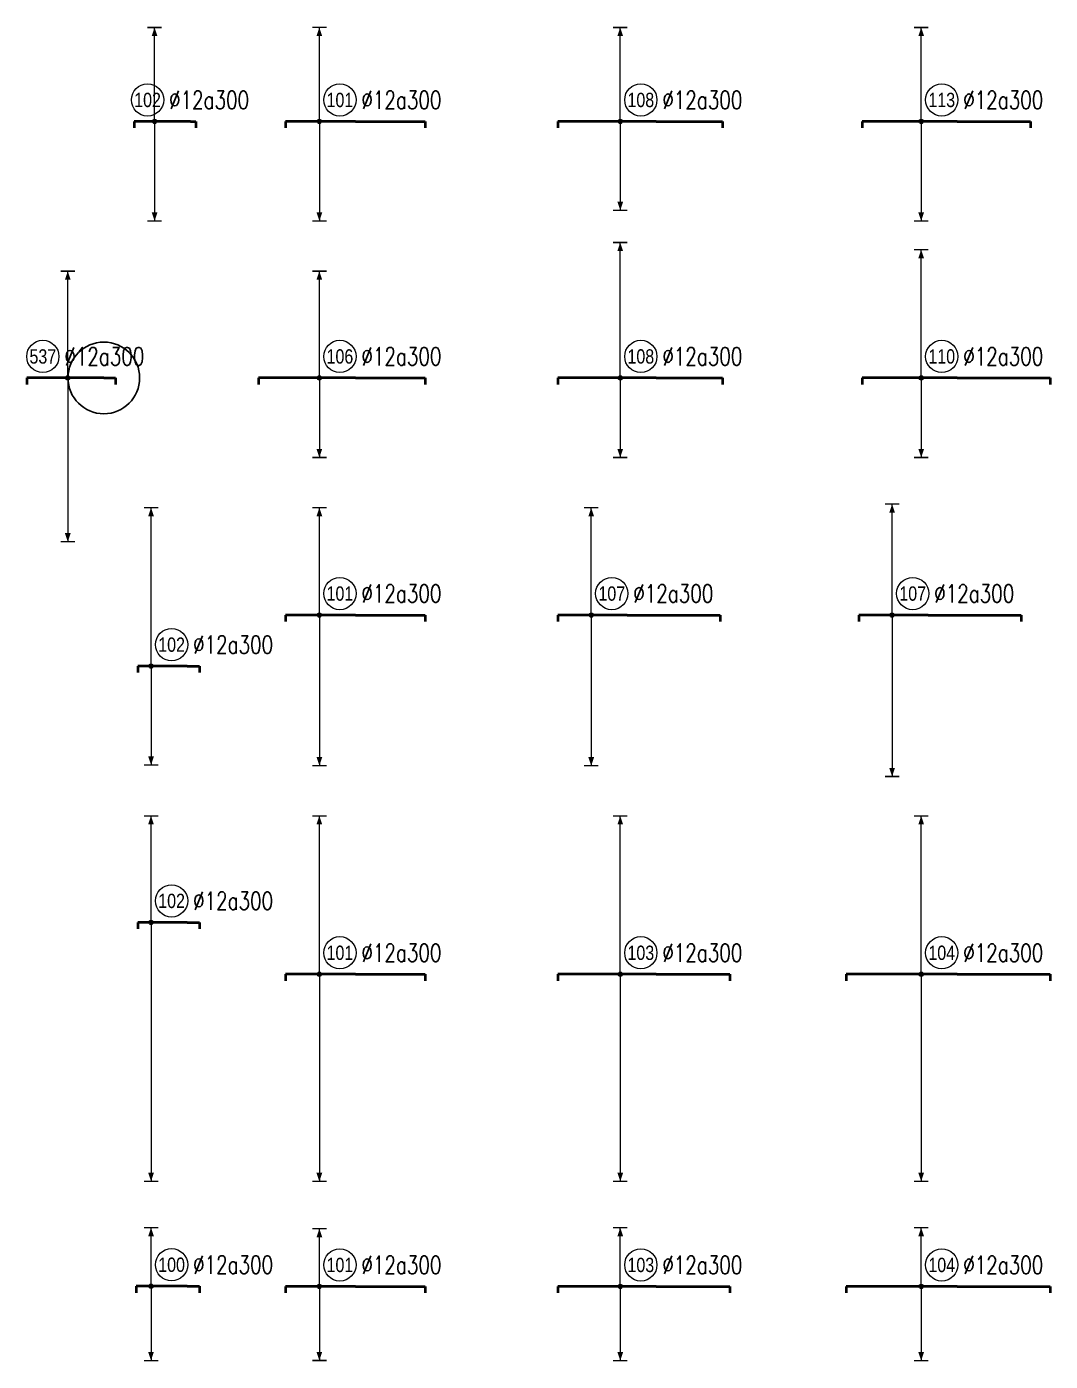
# Model space of a CAD drawing. Header units: millimetres. Extents: x -415354 to 883813, y -531490 to 486716.
# Drawn here: x 425 to 29000, y -117820 to -80578 of the extents above; entities that cross this region are included whole.
import ezdxf
from ezdxf.enums import TextEntityAlignment as Align

# ---------------------------------------------------------------- set-up
doc = ezdxf.new("R2010")
doc.units = ezdxf.units.MM
doc.header["$MEASUREMENT"] = 0
doc.layers.add('kata_Highlight', color=2, linetype='Continuous')
for name, color, linetype, lineweight in [('NDC_S_DIM', 1, 'Continuous', 15), ('NDC_S_REBAR', 4, 'Continuous', 35), ('NDC_S_VN TEXT', 7, 'Continuous', 20)]:
    doc.layers.add(name, color=color, linetype=linetype, lineweight=lineweight)
doc.styles.add('ARIAL', font='arial.ttf', dxfattribs={"width": 0.8})
doc.styles.add('NDC_EN TXT', font='romans.shx', dxfattribs={"width": 0.8})

# ---------------------------------------------------------------- blocks, each defined once
blk = doc.blocks.new('*U109')
h = blk.add_hatch(color=6)
edge = h.paths.add_edge_path()
edge.add_arc((-5.03, 0), 0.3, 0, 360)
at = {"layer": 'NDC_S_DIM', "color": 8}
for q in [(-5.03, 13.12), (-5.03, -13.89)]:
    blk.add_line((-5.03, 0), q, dxfattribs=at)
for points in [[(-6.03, 13.12, 0.2, 0.2, 0), (-4.03, 13.12, 0, 0, 0)], [(-6.03, -13.89, 0.2, 0.2, 0), (-4.03, -13.89, 0, 0, 0)]]:
    blk.add_lwpolyline(points, format="xyseb", dxfattribs=at)
at = {"layer": 'NDC_S_DIM'}
blk.add_circle((-2.16, 3), 2.25, dxfattribs=at)
at = {"layer": 'NDC_S_DIM', "color": 6}
blk.add_circle((-5.03, 0), 0.3, dxfattribs=at)
at = {"layer": 'NDC_S_DIM', "color": 8}
for points in [[(-5.43, 11.92), (-5.03, 13.12), (-4.63, 11.92)], [(-5.43, -12.69), (-5.03, -13.89), (-4.63, -12.69)]]:
    blk.add_solid(points, dxfattribs=at)
at = {"layer": 'NDC_S_REBAR'}
for p, q in [((0, 0), (-9.76, 0)), ((-9.76, 0), (-9.76, -0.9)), ((0, 0), (9.74, 0)), ((9.74, 0), (9.74, -0.9)), ((-9.76, -0.9), (-9.76, -0.9)), ((9.74, -0.9), (9.74, -0.9))]:
    blk.add_line(p, q, dxfattribs=at)
at = {"layer": 'NDC_S_VN TEXT', "style": 'ARIAL', "width": 0.8}
blk.add_attdef('KHT', text='', height=2, dxfattribs=at).set_placement((-2.16, 3), align=Align.MIDDLE_CENTER)
at = {"layer": 'NDC_S_VN TEXT', "color": 3, "style": 'NDC_EN TXT', "width": 0.75}
blk.add_attdef('DKT', (0.84, 1.75), '', height=2.5, dxfattribs=at)
blk = doc.blocks.new('*U110')
h = blk.add_hatch(color=6)
edge = h.paths.add_edge_path()
edge.add_arc((-5.03, 0), 0.3, 0, 360)
at = {"layer": 'NDC_S_DIM', "color": 8}
for q in [(-5.03, 13.11), (-5.03, -12.39)]:
    blk.add_line((-5.03, 0), q, dxfattribs=at)
for points in [[(-6.03, 13.11, 0.2, 0.2, 0), (-4.03, 13.11, 0, 0, 0)], [(-6.03, -12.39, 0.2, 0.2, 0), (-4.03, -12.39, 0, 0, 0)]]:
    blk.add_lwpolyline(points, format="xyseb", dxfattribs=at)
at = {"layer": 'NDC_S_DIM'}
blk.add_circle((-2.16, 3), 2.25, dxfattribs=at)
at = {"layer": 'NDC_S_DIM', "color": 6}
blk.add_circle((-5.03, 0), 0.3, dxfattribs=at)
at = {"layer": 'NDC_S_DIM', "color": 8}
for points in [[(-5.43, 11.91), (-5.03, 13.11), (-4.63, 11.91)], [(-5.43, -11.19), (-5.03, -12.39), (-4.63, -11.19)]]:
    blk.add_solid(points, dxfattribs=at)
at = {"layer": 'NDC_S_REBAR'}
for p, q in [((0, 0), (-13.76, 0)), ((-13.76, 0), (-13.76, -0.9)), ((0, 0), (9.24, 0)), ((9.24, 0), (9.24, -0.9)), ((-13.76, -0.9), (-13.76, -0.9)), ((9.24, -0.9), (9.24, -0.9))]:
    blk.add_line(p, q, dxfattribs=at)
at = {"layer": 'NDC_S_VN TEXT', "style": 'ARIAL', "width": 0.8}
blk.add_attdef('KHT', text='', height=2, dxfattribs=at).set_placement((-2.16, 3), align=Align.MIDDLE_CENTER)
at = {"layer": 'NDC_S_VN TEXT', "color": 3, "style": 'NDC_EN TXT', "width": 0.75}
blk.add_attdef('DKT', (0.84, 1.75), '', height=2.5, dxfattribs=at)
blk = doc.blocks.new('*U108')
h = blk.add_hatch(color=6)
edge = h.paths.add_edge_path()
edge.add_arc((-5.03, 0), 0.3, 0, 360)
at = {"layer": 'NDC_S_DIM', "color": 8}
for q in [(-5.03, 13.11), (-5.03, -13.89)]:
    blk.add_line((-5.03, 0), q, dxfattribs=at)
for points in [[(-6.03, 13.11, 0.2, 0.2, 0), (-4.03, 13.11, 0, 0, 0)], [(-6.03, -13.89, 0.2, 0.2, 0), (-4.03, -13.89, 0, 0, 0)]]:
    blk.add_lwpolyline(points, format="xyseb", dxfattribs=at)
at = {"layer": 'NDC_S_DIM'}
blk.add_circle((-2.16, 3), 2.25, dxfattribs=at)
at = {"layer": 'NDC_S_DIM', "color": 6}
blk.add_circle((-5.03, 0), 0.3, dxfattribs=at)
at = {"layer": 'NDC_S_DIM', "color": 8}
for points in [[(-5.43, 11.91), (-5.03, 13.11), (-4.63, 11.91)], [(-5.43, -12.69), (-5.03, -13.89), (-4.63, -12.69)]]:
    blk.add_solid(points, dxfattribs=at)
at = {"layer": 'NDC_S_REBAR'}
for p, q in [((0, 0), (-13.26, 0)), ((-13.26, 0), (-13.26, -0.9)), ((0, 0), (10.24, 0)), ((10.24, 0), (10.24, -0.9)), ((-13.26, -0.9), (-13.26, -0.9)), ((10.24, -0.9), (10.24, -0.9))]:
    blk.add_line(p, q, dxfattribs=at)
at = {"layer": 'NDC_S_VN TEXT', "style": 'ARIAL', "width": 0.8}
blk.add_attdef('KHT', text='', height=2, dxfattribs=at).set_placement((-2.16, 3), align=Align.MIDDLE_CENTER)
at = {"layer": 'NDC_S_VN TEXT', "color": 3, "style": 'NDC_EN TXT', "width": 0.75}
blk.add_attdef('DKT', (0.84, 1.75), '', height=2.5, dxfattribs=at)
blk = doc.blocks.new('*U29')
h = blk.add_hatch(color=6)
edge = h.paths.add_edge_path()
edge.add_arc((-5.03, 0), 0.3, 0, 360)
at = {"layer": 'NDC_S_DIM', "color": 8}
for q in [(-5.03, 14.9), (-5.03, -22.85)]:
    blk.add_line((-5.03, 0), q, dxfattribs=at)
for points in [[(-6.03, 14.9, 0.2, 0.2, 0), (-4.03, 14.9, 0, 0, 0)], [(-6.03, -22.85, 0.2, 0.2, 0), (-4.03, -22.85, 0, 0, 0)]]:
    blk.add_lwpolyline(points, format="xyseb", dxfattribs=at)
at = {"layer": 'NDC_S_DIM'}
blk.add_circle((-8.51, 3), 2.25, dxfattribs=at)
at = {"layer": 'NDC_S_DIM', "color": 6}
blk.add_circle((-5.03, 0), 0.3, dxfattribs=at)
at = {"layer": 'NDC_S_DIM', "color": 8}
for points in [[(-5.43, 13.7), (-5.03, 14.9), (-4.63, 13.7)], [(-5.43, -21.65), (-5.03, -22.85), (-4.63, -21.65)]]:
    blk.add_solid(points, dxfattribs=at)
at = {"layer": 'NDC_S_REBAR'}
for p, q in [((0, 0), (-10.74, 0)), ((-10.74, 0), (-10.74, -0.9)), ((0, 0), (1.61, 0)), ((1.61, 0), (1.61, -0.9)), ((-10.74, -0.9), (-10.74, -0.9)), ((1.61, -0.9), (1.61, -0.9))]:
    blk.add_line(p, q, dxfattribs=at)
at = {"layer": 'NDC_S_VN TEXT', "style": 'ARIAL', "width": 0.8}
blk.add_attdef('KHT', text='', height=2, dxfattribs=at).set_placement((-8.51, 3), align=Align.MIDDLE_CENTER)
at = {"layer": 'NDC_S_VN TEXT', "color": 3, "style": 'NDC_EN TXT', "width": 0.75}
blk.add_attdef('DKT', (-5.51, 1.75), '', height=2.5, dxfattribs=at)
blk = doc.blocks.new('*U30')
h = blk.add_hatch(color=6)
edge = h.paths.add_edge_path()
edge.add_arc((-5.03, 0), 0.3, 0, 360)
at = {"layer": 'NDC_S_DIM', "color": 8}
for q in [(-5.03, 14.9), (-5.03, -11.1)]:
    blk.add_line((-5.03, 0), q, dxfattribs=at)
for points in [[(-6.03, 14.9, 0.2, 0.2, 0), (-4.03, 14.9, 0, 0, 0)], [(-6.03, -11.1, 0.2, 0.2, 0), (-4.03, -11.1, 0, 0, 0)]]:
    blk.add_lwpolyline(points, format="xyseb", dxfattribs=at)
at = {"layer": 'NDC_S_DIM'}
blk.add_circle((-2.16, 3), 2.25, dxfattribs=at)
at = {"layer": 'NDC_S_DIM', "color": 6}
blk.add_circle((-5.03, 0), 0.3, dxfattribs=at)
at = {"layer": 'NDC_S_DIM', "color": 8}
for points in [[(-5.43, 13.7), (-5.03, 14.9), (-4.63, 13.7)], [(-5.43, -9.9), (-5.03, -11.1), (-4.63, -9.9)]]:
    blk.add_solid(points, dxfattribs=at)
at = {"layer": 'NDC_S_REBAR'}
for p, q in [((0, 0), (-13.51, 0)), ((-13.51, 0), (-13.51, -0.9)), ((0, 0), (9.74, 0)), ((9.74, 0), (9.74, -0.9)), ((-13.51, -0.9), (-13.51, -0.9)), ((9.74, -0.9), (9.74, -0.9))]:
    blk.add_line(p, q, dxfattribs=at)
at = {"layer": 'NDC_S_VN TEXT', "style": 'ARIAL', "width": 0.8}
blk.add_attdef('KHT', text='', height=2, dxfattribs=at).set_placement((-2.16, 3), align=Align.MIDDLE_CENTER)
at = {"layer": 'NDC_S_VN TEXT', "color": 3, "style": 'NDC_EN TXT', "width": 0.75}
blk.add_attdef('DKT', (0.84, 1.75), '', height=2.5, dxfattribs=at)
blk = doc.blocks.new('*U31')
h = blk.add_hatch(color=6)
edge = h.paths.add_edge_path()
edge.add_arc((-5.03, 0), 0.3, 0, 360)
at = {"layer": 'NDC_S_DIM', "color": 8}
for q in [(-5.03, 18.9), (-5.03, -11.1)]:
    blk.add_line((-5.03, 0), q, dxfattribs=at)
for points in [[(-6.03, 18.9, 0.2, 0.2, 0), (-4.03, 18.9, 0, 0, 0)], [(-6.03, -11.1, 0.2, 0.2, 0), (-4.03, -11.1, 0, 0, 0)]]:
    blk.add_lwpolyline(points, format="xyseb", dxfattribs=at)
at = {"layer": 'NDC_S_DIM'}
blk.add_circle((-2.16, 3), 2.25, dxfattribs=at)
at = {"layer": 'NDC_S_DIM', "color": 6}
blk.add_circle((-5.03, 0), 0.3, dxfattribs=at)
at = {"layer": 'NDC_S_DIM', "color": 8}
for points in [[(-5.43, 17.7), (-5.03, 18.9), (-4.63, 17.7)], [(-5.43, -9.9), (-5.03, -11.1), (-4.63, -9.9)]]:
    blk.add_solid(points, dxfattribs=at)
at = {"layer": 'NDC_S_REBAR'}
for p, q in [((0, 0), (-13.76, 0)), ((-13.76, 0), (-13.76, -0.9)), ((0, 0), (9.24, 0)), ((9.24, 0), (9.24, -0.9)), ((-13.76, -0.9), (-13.76, -0.9)), ((9.24, -0.9), (9.24, -0.9))]:
    blk.add_line(p, q, dxfattribs=at)
at = {"layer": 'NDC_S_VN TEXT', "style": 'ARIAL', "width": 0.8}
blk.add_attdef('KHT', text='', height=2, dxfattribs=at).set_placement((-2.16, 3), align=Align.MIDDLE_CENTER)
at = {"layer": 'NDC_S_VN TEXT', "color": 3, "style": 'NDC_EN TXT', "width": 0.75}
blk.add_attdef('DKT', (0.84, 1.75), '', height=2.5, dxfattribs=at)
blk = doc.blocks.new('*U26')
h = blk.add_hatch(color=6)
edge = h.paths.add_edge_path()
edge.add_arc((-5.03, 0), 0.3, 0, 360)
at = {"layer": 'NDC_S_DIM', "color": 8}
for q in [(-5.03, 17.9), (-5.03, -11.1)]:
    blk.add_line((-5.03, 0), q, dxfattribs=at)
for points in [[(-6.03, 17.9, 0.2, 0.2, 0), (-4.03, 17.9, 0, 0, 0)], [(-6.03, -11.1, 0.2, 0.2, 0), (-4.03, -11.1, 0, 0, 0)]]:
    blk.add_lwpolyline(points, format="xyseb", dxfattribs=at)
at = {"layer": 'NDC_S_DIM'}
blk.add_circle((-2.16, 3), 2.25, dxfattribs=at)
at = {"layer": 'NDC_S_DIM', "color": 6}
blk.add_circle((-5.03, 0), 0.3, dxfattribs=at)
at = {"layer": 'NDC_S_DIM', "color": 8}
for points in [[(-5.43, 16.7), (-5.03, 17.9), (-4.63, 16.7)], [(-5.43, -9.9), (-5.03, -11.1), (-4.63, -9.9)]]:
    blk.add_solid(points, dxfattribs=at)
at = {"layer": 'NDC_S_REBAR'}
for p, q in [((0, 0), (-13.26, 0)), ((-13.26, 0), (-13.26, -0.9)), ((0, 0), (12.99, 0)), ((12.99, 0), (12.99, -0.9)), ((-13.26, -0.9), (-13.26, -0.9)), ((12.99, -0.9), (12.99, -0.9))]:
    blk.add_line(p, q, dxfattribs=at)
at = {"layer": 'NDC_S_VN TEXT', "style": 'ARIAL', "width": 0.8}
blk.add_attdef('KHT', text='', height=2, dxfattribs=at).set_placement((-2.16, 3), align=Align.MIDDLE_CENTER)
at = {"layer": 'NDC_S_VN TEXT', "color": 3, "style": 'NDC_EN TXT', "width": 0.75}
blk.add_attdef('DKT', (0.84, 1.75), '', height=2.5, dxfattribs=at)
blk = doc.blocks.new('*U22')
h = blk.add_hatch(color=6)
edge = h.paths.add_edge_path()
edge.add_arc((-5.03, 0), 0.3, 0, 360)
at = {"layer": 'NDC_S_DIM', "color": 8}
for q in [(-5.03, 14.98), (-5.03, -21.02)]:
    blk.add_line((-5.03, 0), q, dxfattribs=at)
for points in [[(-6.03, 14.98, 0.2, 0.2, 0), (-4.03, 14.98, 0, 0, 0)], [(-6.03, -21.02, 0.2, 0.2, 0), (-4.03, -21.02, 0, 0, 0)]]:
    blk.add_lwpolyline(points, format="xyseb", dxfattribs=at)
at = {"layer": 'NDC_S_DIM'}
blk.add_circle((-2.16, 3), 2.25, dxfattribs=at)
at = {"layer": 'NDC_S_DIM', "color": 6}
blk.add_circle((-5.03, 0), 0.3, dxfattribs=at)
at = {"layer": 'NDC_S_DIM', "color": 8}
for points in [[(-5.43, 13.78), (-5.03, 14.98), (-4.63, 13.78)], [(-5.43, -19.82), (-5.03, -21.02), (-4.63, -19.82)]]:
    blk.add_solid(points, dxfattribs=at)
at = {"layer": 'NDC_S_REBAR'}
for p, q in [((0, 0), (-9.76, 0)), ((-9.76, 0), (-9.76, -0.9)), ((0, 0), (9.74, 0)), ((9.74, 0), (9.74, -0.9)), ((-9.76, -0.9), (-9.76, -0.9)), ((9.74, -0.9), (9.74, -0.9))]:
    blk.add_line(p, q, dxfattribs=at)
at = {"layer": 'NDC_S_VN TEXT', "style": 'ARIAL', "width": 0.8}
blk.add_attdef('KHT', text='', height=2, dxfattribs=at).set_placement((-2.16, 3), align=Align.MIDDLE_CENTER)
at = {"layer": 'NDC_S_VN TEXT', "color": 3, "style": 'NDC_EN TXT', "width": 0.75}
blk.add_attdef('DKT', (0.84, 1.75), '', height=2.5, dxfattribs=at)
blk = doc.blocks.new('*U1232')
h = blk.add_hatch(color=6)
edge = h.paths.add_edge_path()
edge.add_arc((-5.03, 0), 0.3, 0, 360)
at = {"layer": 'NDC_S_DIM', "color": 8}
for q in [(-5.03, 14.98), (-5.03, -21.02)]:
    blk.add_line((-5.03, 0), q, dxfattribs=at)
for points in [[(-6.03, 14.98, 0.2, 0.2, 0), (-4.03, 14.98, 0, 0, 0)], [(-6.03, -21.02, 0.2, 0.2, 0), (-4.03, -21.02, 0, 0, 0)]]:
    blk.add_lwpolyline(points, format="xyseb", dxfattribs=at)
at = {"layer": 'NDC_S_DIM'}
blk.add_circle((-2.16, 3), 2.25, dxfattribs=at)
at = {"layer": 'NDC_S_DIM', "color": 6}
blk.add_circle((-5.03, 0), 0.3, dxfattribs=at)
at = {"layer": 'NDC_S_DIM', "color": 8}
for points in [[(-5.43, 13.78), (-5.03, 14.98), (-4.63, 13.78)], [(-5.43, -19.82), (-5.03, -21.02), (-4.63, -19.82)]]:
    blk.add_solid(points, dxfattribs=at)
at = {"layer": 'NDC_S_REBAR'}
for p, q in [((0, 0), (-9.7, 0)), ((-9.7, 0), (-9.7, -0.9)), ((0, 0), (12.99, 0)), ((12.99, 0), (12.99, -0.9)), ((-9.7, -0.9), (-9.7, -0.9)), ((12.99, -0.9), (12.99, -0.9))]:
    blk.add_line(p, q, dxfattribs=at)
at = {"layer": 'NDC_S_VN TEXT', "style": 'ARIAL', "width": 0.8}
blk.add_attdef('KHT', text='', height=2, dxfattribs=at).set_placement((-2.16, 3), align=Align.MIDDLE_CENTER)
at = {"layer": 'NDC_S_VN TEXT', "color": 3, "style": 'NDC_EN TXT', "width": 0.75}
blk.add_attdef('DKT', (0.84, 1.75), '', height=2.5, dxfattribs=at)
blk = doc.blocks.new('*U14')
h = blk.add_hatch(color=6)
edge = h.paths.add_edge_path()
edge.add_arc((-5.03, 0), 0.3, 0, 360)
at = {"layer": 'NDC_S_DIM', "color": 8}
for q in [(-5.03, 22.11), (-5.03, -13.79)]:
    blk.add_line((-5.03, 0), q, dxfattribs=at)
for points in [[(-6.03, 22.11, 0.2, 0.2, 0), (-4.03, 22.11, 0, 0, 0)], [(-6.03, -13.79, 0.2, 0.2, 0), (-4.03, -13.79, 0, 0, 0)]]:
    blk.add_lwpolyline(points, format="xyseb", dxfattribs=at)
at = {"layer": 'NDC_S_DIM'}
blk.add_circle((-2.16, 3), 2.25, dxfattribs=at)
at = {"layer": 'NDC_S_DIM', "color": 6}
blk.add_circle((-5.03, 0), 0.3, dxfattribs=at)
at = {"layer": 'NDC_S_DIM', "color": 8}
for points in [[(-5.43, 20.91), (-5.03, 22.11), (-4.63, 20.91)], [(-5.43, -12.59), (-5.03, -13.79), (-4.63, -12.59)]]:
    blk.add_solid(points, dxfattribs=at)
at = {"layer": 'NDC_S_REBAR'}
for p, q in [((0, 0), (-6.86, 0)), ((-6.86, 0), (-6.86, -0.9)), ((0, 0), (1.74, 0)), ((1.74, 0), (1.74, -0.9)), ((-6.86, -0.9), (-6.86, -0.9)), ((1.74, -0.9), (1.74, -0.9))]:
    blk.add_line(p, q, dxfattribs=at)
at = {"layer": 'NDC_S_VN TEXT', "style": 'ARIAL', "width": 0.8}
blk.add_attdef('KHT', text='', height=2, dxfattribs=at).set_placement((-2.16, 3), align=Align.MIDDLE_CENTER)
at = {"layer": 'NDC_S_VN TEXT', "color": 3, "style": 'NDC_EN TXT', "width": 0.75}
blk.add_attdef('DKT', (0.84, 1.75), '', height=2.5, dxfattribs=at)
blk = doc.blocks.new('*U15')
h = blk.add_hatch(color=6)
edge = h.paths.add_edge_path()
edge.add_arc((-5.03, 0), 0.3, 0, 360)
at = {"layer": 'NDC_S_DIM', "color": 8}
for q in [(-5.03, 14.86), (-5.03, -36.14)]:
    blk.add_line((-5.03, 0), q, dxfattribs=at)
for points in [[(-6.03, 14.86, 0.2, 0.2, 0), (-4.03, 14.86, 0, 0, 0)], [(-6.03, -36.14, 0.2, 0.2, 0), (-4.03, -36.14, 0, 0, 0)]]:
    blk.add_lwpolyline(points, format="xyseb", dxfattribs=at)
at = {"layer": 'NDC_S_DIM'}
blk.add_circle((-2.16, 3), 2.25, dxfattribs=at)
at = {"layer": 'NDC_S_DIM', "color": 6}
blk.add_circle((-5.03, 0), 0.3, dxfattribs=at)
at = {"layer": 'NDC_S_DIM', "color": 8}
for points in [[(-5.43, 13.66), (-5.03, 14.86), (-4.63, 13.66)], [(-5.43, -34.94), (-5.03, -36.14), (-4.63, -34.94)]]:
    blk.add_solid(points, dxfattribs=at)
at = {"layer": 'NDC_S_REBAR'}
for p, q in [((0, 0), (-6.86, 0)), ((-6.86, 0), (-6.86, -0.9)), ((0, 0), (1.74, 0)), ((1.74, 0), (1.74, -0.9)), ((-6.86, -0.9), (-6.86, -0.9)), ((1.74, -0.9), (1.74, -0.9))]:
    blk.add_line(p, q, dxfattribs=at)
at = {"layer": 'NDC_S_VN TEXT', "style": 'ARIAL', "width": 0.8}
blk.add_attdef('KHT', text='', height=2, dxfattribs=at).set_placement((-2.16, 3), align=Align.MIDDLE_CENTER)
at = {"layer": 'NDC_S_VN TEXT', "color": 3, "style": 'NDC_EN TXT', "width": 0.75}
blk.add_attdef('DKT', (0.84, 1.75), '', height=2.5, dxfattribs=at)
blk = doc.blocks.new('*U63')
h = blk.add_hatch(color=6)
edge = h.paths.add_edge_path()
edge.add_arc((-5.03, 0), 0.3, 0, 360)
at = {"layer": 'NDC_S_DIM', "color": 8}
for q in [(-5.03, 22.1), (-5.03, -28.9)]:
    blk.add_line((-5.03, 0), q, dxfattribs=at)
for points in [[(-6.03, 22.1, 0.2, 0.2, 0), (-4.03, 22.1, 0, 0, 0)], [(-6.03, -28.9, 0.2, 0.2, 0), (-4.03, -28.9, 0, 0, 0)]]:
    blk.add_lwpolyline(points, format="xyseb", dxfattribs=at)
at = {"layer": 'NDC_S_DIM'}
blk.add_circle((-2.16, 3), 2.25, dxfattribs=at)
at = {"layer": 'NDC_S_DIM', "color": 6}
blk.add_circle((-5.03, 0), 0.3, dxfattribs=at)
at = {"layer": 'NDC_S_DIM', "color": 8}
for points in [[(-5.43, 20.9), (-5.03, 22.1), (-4.63, 20.9)], [(-5.43, -27.7), (-5.03, -28.9), (-4.63, -27.7)]]:
    blk.add_solid(points, dxfattribs=at)
at = {"layer": 'NDC_S_REBAR'}
for p, q in [((0, 0), (-9.76, 0)), ((-9.76, 0), (-9.76, -0.9)), ((0, 0), (9.74, 0)), ((9.74, 0), (9.74, -0.9)), ((-9.76, -0.9), (-9.76, -0.9)), ((9.74, -0.9), (9.74, -0.9))]:
    blk.add_line(p, q, dxfattribs=at)
at = {"layer": 'NDC_S_VN TEXT', "style": 'ARIAL', "width": 0.8}
blk.add_attdef('KHT', text='', height=2, dxfattribs=at).set_placement((-2.16, 3), align=Align.MIDDLE_CENTER)
at = {"layer": 'NDC_S_VN TEXT', "color": 3, "style": 'NDC_EN TXT', "width": 0.75}
blk.add_attdef('DKT', (0.84, 1.75), '', height=2.5, dxfattribs=at)
blk = doc.blocks.new('*U61')
h = blk.add_hatch(color=6)
edge = h.paths.add_edge_path()
edge.add_arc((-5.03, 0), 0.3, 0, 360)
at = {"layer": 'NDC_S_DIM', "color": 8}
for q in [(-5.03, 22.1), (-5.03, -28.9)]:
    blk.add_line((-5.03, 0), q, dxfattribs=at)
for points in [[(-6.03, 22.1, 0.2, 0.2, 0), (-4.03, 22.1, 0, 0, 0)], [(-6.03, -28.9, 0.2, 0.2, 0), (-4.03, -28.9, 0, 0, 0)]]:
    blk.add_lwpolyline(points, format="xyseb", dxfattribs=at)
at = {"layer": 'NDC_S_DIM'}
blk.add_circle((-2.16, 3), 2.25, dxfattribs=at)
at = {"layer": 'NDC_S_DIM', "color": 6}
blk.add_circle((-5.03, 0), 0.3, dxfattribs=at)
at = {"layer": 'NDC_S_DIM', "color": 8}
for points in [[(-5.43, 20.9), (-5.03, 22.1), (-4.63, 20.9)], [(-5.43, -27.7), (-5.03, -28.9), (-4.63, -27.7)]]:
    blk.add_solid(points, dxfattribs=at)
at = {"layer": 'NDC_S_REBAR'}
for p, q in [((0, 0), (-13.76, 0)), ((-13.76, 0), (-13.76, -0.9)), ((0, 0), (10.24, 0)), ((10.24, 0), (10.24, -0.9)), ((-13.76, -0.9), (-13.76, -0.9)), ((10.24, -0.9), (10.24, -0.9))]:
    blk.add_line(p, q, dxfattribs=at)
at = {"layer": 'NDC_S_VN TEXT', "style": 'ARIAL', "width": 0.8}
blk.add_attdef('KHT', text='', height=2, dxfattribs=at).set_placement((-2.16, 3), align=Align.MIDDLE_CENTER)
at = {"layer": 'NDC_S_VN TEXT', "color": 3, "style": 'NDC_EN TXT', "width": 0.75}
blk.add_attdef('DKT', (0.84, 1.75), '', height=2.5, dxfattribs=at)
blk = doc.blocks.new('*U62')
h = blk.add_hatch(color=6)
edge = h.paths.add_edge_path()
edge.add_arc((-5.03, 0), 0.3, 0, 360)
at = {"layer": 'NDC_S_DIM', "color": 8}
for q in [(-5.03, 22.1), (-5.03, -28.9)]:
    blk.add_line((-5.03, 0), q, dxfattribs=at)
for points in [[(-6.03, 22.1, 0.2, 0.2, 0), (-4.03, 22.1, 0, 0, 0)], [(-6.03, -28.9, 0.2, 0.2, 0), (-4.03, -28.9, 0, 0, 0)]]:
    blk.add_lwpolyline(points, format="xyseb", dxfattribs=at)
at = {"layer": 'NDC_S_DIM'}
blk.add_circle((-2.16, 3), 2.25, dxfattribs=at)
at = {"layer": 'NDC_S_DIM', "color": 6}
blk.add_circle((-5.03, 0), 0.3, dxfattribs=at)
at = {"layer": 'NDC_S_DIM', "color": 8}
for points in [[(-5.43, 20.9), (-5.03, 22.1), (-4.63, 20.9)], [(-5.43, -27.7), (-5.03, -28.9), (-4.63, -27.7)]]:
    blk.add_solid(points, dxfattribs=at)
at = {"layer": 'NDC_S_REBAR'}
for p, q in [((0, 0), (-15.51, 0)), ((-15.51, 0), (-15.51, -0.9)), ((0, 0), (12.99, 0)), ((12.99, 0), (12.99, -0.9)), ((-15.51, -0.9), (-15.51, -0.9)), ((12.99, -0.9), (12.99, -0.9))]:
    blk.add_line(p, q, dxfattribs=at)
at = {"layer": 'NDC_S_VN TEXT', "style": 'ARIAL', "width": 0.8}
blk.add_attdef('KHT', text='', height=2, dxfattribs=at).set_placement((-2.16, 3), align=Align.MIDDLE_CENTER)
at = {"layer": 'NDC_S_VN TEXT', "color": 3, "style": 'NDC_EN TXT', "width": 0.75}
blk.add_attdef('DKT', (0.84, 1.75), '', height=2.5, dxfattribs=at)
blk = doc.blocks.new('*U49')
h = blk.add_hatch(color=6)
edge = h.paths.add_edge_path()
edge.add_arc((-5.03, 0), 0.3, 0, 360)
at = {"layer": 'NDC_S_DIM', "color": 8}
for q in [(-5.03, 8.17), (-5.03, -10.37)]:
    blk.add_line((-5.03, 0), q, dxfattribs=at)
for points in [[(-6.03, 8.17, 0.2, 0.2, 0), (-4.03, 8.17, 0, 0, 0)], [(-6.03, -10.37, 0.2, 0.2, 0), (-4.03, -10.37, 0, 0, 0)]]:
    blk.add_lwpolyline(points, format="xyseb", dxfattribs=at)
at = {"layer": 'NDC_S_DIM'}
blk.add_circle((-2.16, 3), 2.25, dxfattribs=at)
at = {"layer": 'NDC_S_DIM', "color": 6}
blk.add_circle((-5.03, 0), 0.3, dxfattribs=at)
at = {"layer": 'NDC_S_DIM', "color": 8}
for points in [[(-5.43, 6.97), (-5.03, 8.17), (-4.63, 6.97)], [(-5.43, -9.17), (-5.03, -10.37), (-4.63, -9.17)]]:
    blk.add_solid(points, dxfattribs=at)
at = {"layer": 'NDC_S_REBAR'}
for p, q in [((0, 0), (-7.11, 0)), ((-7.11, 0), (-7.11, -0.9)), ((0, 0), (1.74, 0)), ((1.74, 0), (1.74, -0.9)), ((-7.11, -0.9), (-7.11, -0.9)), ((1.74, -0.9), (1.74, -0.9))]:
    blk.add_line(p, q, dxfattribs=at)
at = {"layer": 'NDC_S_VN TEXT', "style": 'ARIAL', "width": 0.8}
blk.add_attdef('KHT', text='', height=2, dxfattribs=at).set_placement((-2.16, 3), align=Align.MIDDLE_CENTER)
at = {"layer": 'NDC_S_VN TEXT', "color": 3, "style": 'NDC_EN TXT', "width": 0.75}
blk.add_attdef('DKT', (0.84, 1.75), '', height=2.5, dxfattribs=at)
blk = doc.blocks.new('*U50')
h = blk.add_hatch(color=6)
edge = h.paths.add_edge_path()
edge.add_arc((-5.03, 0), 0.3, 0, 360)
at = {"layer": 'NDC_S_DIM', "color": 8}
for q in [(-5.03, 8.06), (-5.03, -10.34)]:
    blk.add_line((-5.03, 0), q, dxfattribs=at)
for points in [[(-6.03, 8.06, 0.2, 0.2, 0), (-4.03, 8.06, 0, 0, 0)], [(-6.03, -10.34, 0.2, 0.2, 0), (-4.03, -10.34, 0, 0, 0)]]:
    blk.add_lwpolyline(points, format="xyseb", dxfattribs=at)
at = {"layer": 'NDC_S_DIM'}
blk.add_circle((-2.16, 3), 2.25, dxfattribs=at)
at = {"layer": 'NDC_S_DIM', "color": 6}
blk.add_circle((-5.03, 0), 0.3, dxfattribs=at)
at = {"layer": 'NDC_S_DIM', "color": 8}
for points in [[(-5.43, 6.86), (-5.03, 8.06), (-4.63, 6.86)], [(-5.43, -9.14), (-5.03, -10.34), (-4.63, -9.14)]]:
    blk.add_solid(points, dxfattribs=at)
at = {"layer": 'NDC_S_REBAR'}
for p, q in [((0, 0), (-9.76, 0)), ((-9.76, 0), (-9.76, -0.9)), ((0, 0), (9.74, 0)), ((9.74, 0), (9.74, -0.9)), ((-9.76, -0.9), (-9.76, -0.9)), ((9.74, -0.9), (9.74, -0.9))]:
    blk.add_line(p, q, dxfattribs=at)
at = {"layer": 'NDC_S_VN TEXT', "style": 'ARIAL', "width": 0.8}
blk.add_attdef('KHT', text='', height=2, dxfattribs=at).set_placement((-2.16, 3), align=Align.MIDDLE_CENTER)
at = {"layer": 'NDC_S_VN TEXT', "color": 3, "style": 'NDC_EN TXT', "width": 0.75}
blk.add_attdef('DKT', (0.84, 1.75), '', height=2.5, dxfattribs=at)
blk = doc.blocks.new('*U51')
h = blk.add_hatch(color=6)
edge = h.paths.add_edge_path()
edge.add_arc((-5.03, 0), 0.3, 0, 360)
at = {"layer": 'NDC_S_DIM', "color": 8}
for q in [(-5.03, 8.19), (-5.03, -10.35)]:
    blk.add_line((-5.03, 0), q, dxfattribs=at)
for points in [[(-6.03, 8.19, 0.2, 0.2, 0), (-4.03, 8.19, 0, 0, 0)], [(-6.03, -10.35, 0.2, 0.2, 0), (-4.03, -10.35, 0, 0, 0)]]:
    blk.add_lwpolyline(points, format="xyseb", dxfattribs=at)
at = {"layer": 'NDC_S_DIM'}
blk.add_circle((-2.16, 3), 2.25, dxfattribs=at)
at = {"layer": 'NDC_S_DIM', "color": 6}
blk.add_circle((-5.03, 0), 0.3, dxfattribs=at)
at = {"layer": 'NDC_S_DIM', "color": 8}
for points in [[(-5.43, 6.99), (-5.03, 8.19), (-4.63, 6.99)], [(-5.43, -9.15), (-5.03, -10.35), (-4.63, -9.15)]]:
    blk.add_solid(points, dxfattribs=at)
at = {"layer": 'NDC_S_REBAR'}
for p, q in [((0, 0), (-13.76, 0)), ((-13.76, 0), (-13.76, -0.9)), ((0, 0), (10.24, 0)), ((10.24, 0), (10.24, -0.9)), ((-13.76, -0.9), (-13.76, -0.9)), ((10.24, -0.9), (10.24, -0.9))]:
    blk.add_line(p, q, dxfattribs=at)
at = {"layer": 'NDC_S_VN TEXT', "style": 'ARIAL', "width": 0.8}
blk.add_attdef('KHT', text='', height=2, dxfattribs=at).set_placement((-2.16, 3), align=Align.MIDDLE_CENTER)
at = {"layer": 'NDC_S_VN TEXT', "color": 3, "style": 'NDC_EN TXT', "width": 0.75}
blk.add_attdef('DKT', (0.84, 1.75), '', height=2.5, dxfattribs=at)
blk = doc.blocks.new('*U44')
h = blk.add_hatch(color=6)
edge = h.paths.add_edge_path()
edge.add_arc((-5.03, 0), 0.3, 0, 360)
at = {"layer": 'NDC_S_DIM', "color": 8}
for q in [(-5.03, 8.19), (-5.03, -10.35)]:
    blk.add_line((-5.03, 0), q, dxfattribs=at)
for points in [[(-6.03, 8.19, 0.2, 0.2, 0), (-4.03, 8.19, 0, 0, 0)], [(-6.03, -10.35, 0.2, 0.2, 0), (-4.03, -10.35, 0, 0, 0)]]:
    blk.add_lwpolyline(points, format="xyseb", dxfattribs=at)
at = {"layer": 'NDC_S_DIM'}
blk.add_circle((-2.16, 3), 2.25, dxfattribs=at)
at = {"layer": 'NDC_S_DIM', "color": 6}
blk.add_circle((-5.03, 0), 0.3, dxfattribs=at)
at = {"layer": 'NDC_S_DIM', "color": 8}
for points in [[(-5.43, 6.99), (-5.03, 8.19), (-4.63, 6.99)], [(-5.43, -9.15), (-5.03, -10.35), (-4.63, -9.15)]]:
    blk.add_solid(points, dxfattribs=at)
at = {"layer": 'NDC_S_REBAR'}
for p, q in [((0, 0), (-15.51, 0)), ((-15.51, 0), (-15.51, -0.9)), ((0, 0), (12.99, 0)), ((12.99, 0), (12.99, -0.9)), ((-15.51, -0.9), (-15.51, -0.9)), ((12.99, -0.9), (12.99, -0.9))]:
    blk.add_line(p, q, dxfattribs=at)
at = {"layer": 'NDC_S_VN TEXT', "style": 'ARIAL', "width": 0.8}
blk.add_attdef('KHT', text='', height=2, dxfattribs=at).set_placement((-2.16, 3), align=Align.MIDDLE_CENTER)
at = {"layer": 'NDC_S_VN TEXT', "color": 3, "style": 'NDC_EN TXT', "width": 0.75}
blk.add_attdef('DKT', (0.84, 1.75), '', height=2.5, dxfattribs=at)
blk = doc.blocks.new('*U994')
h = blk.add_hatch(color=6)
edge = h.paths.add_edge_path()
edge.add_arc((-5.03, 0), 0.3, 0, 360)
at = {"layer": 'NDC_S_DIM', "color": 8}
for q in [(-5.03, 13.11), (-5.03, -13.89)]:
    blk.add_line((-5.03, 0), q, dxfattribs=at)
for points in [[(-6.03, 13.11, 0.2, 0.2, 0), (-4.03, 13.11, 0, 0, 0)], [(-6.03, -13.89, 0.2, 0.2, 0), (-4.03, -13.89, 0, 0, 0)]]:
    blk.add_lwpolyline(points, format="xyseb", dxfattribs=at)
at = {"layer": 'NDC_S_DIM'}
blk.add_circle((-6.01, 3), 2.25, dxfattribs=at)
at = {"layer": 'NDC_S_DIM', "color": 6}
blk.add_circle((-5.03, 0), 0.3, dxfattribs=at)
at = {"layer": 'NDC_S_DIM', "color": 8}
for points in [[(-5.43, 11.91), (-5.03, 13.11), (-4.63, 11.91)], [(-5.43, -12.69), (-5.03, -13.89), (-4.63, -12.69)]]:
    blk.add_solid(points, dxfattribs=at)
at = {"layer": 'NDC_S_REBAR'}
for p, q in [((0, 0), (-7.86, 0)), ((-7.86, 0), (-7.86, -0.9)), ((0, 0), (0.74, 0)), ((0.74, 0), (0.74, -0.9)), ((-7.86, -0.9), (-7.86, -0.9)), ((0.74, -0.9), (0.74, -0.9))]:
    blk.add_line(p, q, dxfattribs=at)
at = {"layer": 'NDC_S_VN TEXT', "style": 'ARIAL', "width": 0.8}
blk.add_attdef('KHT', text='', height=2, dxfattribs=at).set_placement((-6.01, 3), align=Align.MIDDLE_CENTER)
at = {"layer": 'NDC_S_VN TEXT', "color": 3, "style": 'NDC_EN TXT', "width": 0.75}
blk.add_attdef('DKT', (-3.01, 1.75), '', height=2.5, dxfattribs=at)
blk = doc.blocks.new('*U23')
h = blk.add_hatch(color=6)
edge = h.paths.add_edge_path()
edge.add_arc((-5.03, 0), 0.3, 0, 360)
at = {"layer": 'NDC_S_DIM', "color": 8}
for q in [(-5.03, 15.48), (-5.03, -22.52)]:
    blk.add_line((-5.03, 0), q, dxfattribs=at)
for points in [[(-6.03, 15.48, 0.2, 0.2, 0), (-4.03, 15.48, 0, 0, 0)], [(-6.03, -22.52, 0.2, 0.2, 0), (-4.03, -22.52, 0, 0, 0)]]:
    blk.add_lwpolyline(points, format="xyseb", dxfattribs=at)
at = {"layer": 'NDC_S_DIM'}
blk.add_circle((-2.16, 3), 2.25, dxfattribs=at)
at = {"layer": 'NDC_S_DIM', "color": 6}
blk.add_circle((-5.03, 0), 0.3, dxfattribs=at)
at = {"layer": 'NDC_S_DIM', "color": 8}
for points in [[(-5.43, 14.28), (-5.03, 15.48), (-4.63, 14.28)], [(-5.43, -21.32), (-5.03, -22.52), (-4.63, -21.32)]]:
    blk.add_solid(points, dxfattribs=at)
at = {"layer": 'NDC_S_REBAR'}
for p, q in [((0, 0), (-9.7, 0)), ((-9.7, 0), (-9.7, -0.9)), ((0, 0), (12.99, 0)), ((12.99, 0), (12.99, -0.9)), ((-9.7, -0.9), (-9.7, -0.9)), ((12.99, -0.9), (12.99, -0.9))]:
    blk.add_line(p, q, dxfattribs=at)
at = {"layer": 'NDC_S_VN TEXT', "style": 'ARIAL', "width": 0.8}
blk.add_attdef('KHT', text='', height=2, dxfattribs=at).set_placement((-2.16, 3), align=Align.MIDDLE_CENTER)
at = {"layer": 'NDC_S_VN TEXT', "color": 3, "style": 'NDC_EN TXT', "width": 0.75}
blk.add_attdef('DKT', (0.84, 1.75), '', height=2.5, dxfattribs=at)

msp = doc.modelspace()

# ---------------------------------------------------------------- linework, layer by layer
at = {"layer": 'kata_Highlight'}
msp.add_circle((2578.4, -90379.5), 1000, dxfattribs=at)

# ---------------------------------------------------------------- block references
at = {"xscale": 200, "yscale": 200, "zscale": 200}
for name, p, values in [('*U994', (5001.9, -83221.9), {'KHT': '102', 'DKT': '%%C12a300'}), ('*U109', (9601.3, -83221.9), {'KHT': '101', 'DKT': '%%C12a300'}), ('*U110', (18001.3, -83221.9), {'KHT': '108', 'DKT': '%%c12a300'}), ('*U108', (26401.3, -83221.9), {'KHT': '113', 'DKT': '%%c12a300'}), ('*U31', (18001.3, -90379.5), {'KHT': '108', 'DKT': '%%c12a300'}), ('*U26', (26401.3, -90379.5), {'KHT': '110', 'DKT': '%%c12a300'}), ('*U29', (2578.4, -90379.5), {'KHT': '537', 'DKT': '%%c12a300'}), ('*U30', (9601.3, -90379.5), {'KHT': '106', 'DKT': '%%C12a300'}), ('*U14', (4902.6, -98421.7), {'KHT': '102', 'DKT': '%%c12a300'}), ('*U22', (9601.3, -96995.9), {'KHT': '101', 'DKT': '%%C12a300'}), ('*U1232', (17190.5, -96995.9), {'KHT': '107', 'DKT': '%%c12a300'}), ('*U23', (25590.5, -96995.9), {'KHT': '107', 'DKT': '%%c12a300'}), ('*U15', (4902.6, -105572.2), {'KHT': '102', 'DKT': '%%c12a300'}), ('*U63', (9601.3, -107020.2), {'KHT': '101', 'DKT': '%%C12a300'}), ('*U61', (18001.3, -107020.2), {'KHT': '103', 'DKT': '%%c12a300'}), ('*U62', (26401.3, -107020.2), {'KHT': '104', 'DKT': '%%c12a300'}), ('*U49', (4902.6, -115725), {'KHT': '100', 'DKT': '%%c12a300'}), ('*U50', (9601.3, -115730.6), {'KHT': '101', 'DKT': '%%C12a300'}), ('*U51', (18001.3, -115730.6), {'KHT': '103', 'DKT': '%%c12a300'}), ('*U44', (26401.3, -115730.6), {'KHT': '104', 'DKT': '%%c12a300'})]:
    msp.add_blockref(name, p, dxfattribs=at).add_auto_attribs(values)

doc.saveas('drawing.dxf')
